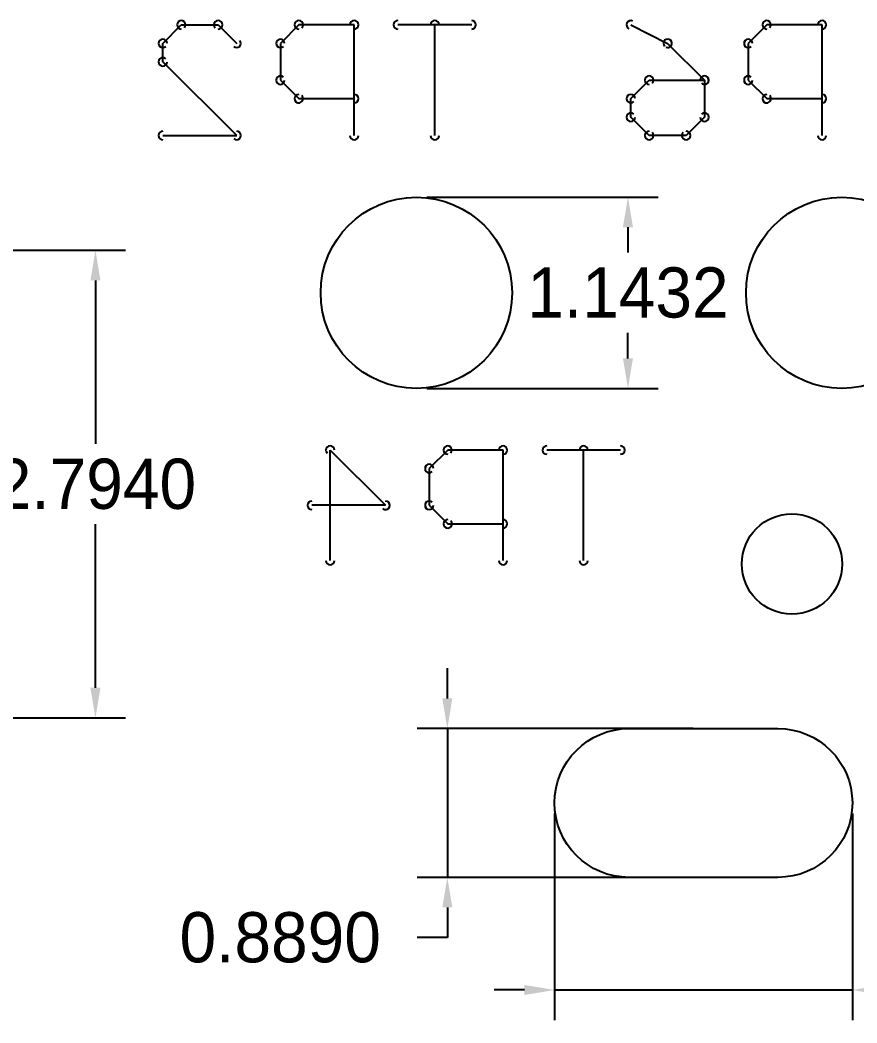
# Model space of a CAD drawing. Extents: x -87.3 to -53.8, y 2.2 to 28.4.
# Drawn here: x -67.38 to -62.38, y 8.87 to 14.87 of the extents above; entities that cross this region are included whole.
import ezdxf

# ---------------------------------------------------------------- set-up
doc = ezdxf.new("R2010")
doc.units = 0
doc.layers.get('0').update_dxf_attribs({"linetype": 'CONTINUOUS'})
doc.layers.get('DEFPOINTS').update_dxf_attribs({"linetype": 'CONTINUOUS'})
for name, color, linetype in [('16', 5, 'CONTINUOUS'), ('17', 3, 'CONTINUOUS'), ('20', 6, 'CONTINUOUS'), ('26', 4, 'CONTINUOUS')]:
    doc.layers.add(name, color=color, linetype=linetype)
doc.styles.add('VCDSTYLE33', font='txt', dxfattribs={"width": 0.98})
doc.dimstyles.new('VCDDIMSTYLE01', dxfattribs={"dimtxt": 0.3, "dimasz": 0.18, "dimexe": 0.18, "dimexo": 0.0625, "dimgap": 0.09, "dimtad": 0, "dimtih": 1, "dimtoh": 1, "dimdec": 4, "dimzin": 12, "dimtxsty": 'VCDSTYLE33', "dimsah": 1, "dimcen": 0.09, "dimazin": 3, "dimtfac": 1, "dimtdec": 4, "dimtmove": 0, "dimatfit": 3, "dimtolj": 1, "dimtzin": 0})

# ---------------------------------------------------------------- blocks, each defined once
blk = doc.blocks.new('*D2')
at = {"color": 0}
for p, q in [((-67.7429, 13.4901), (-66.7479, 13.4901)), ((-66.9279, 13.3101), (-66.9279, 12.3331)), ((-66.9279, 10.8761), (-66.9279, 11.8531)), ((-67.7429, 10.6961), (-66.7479, 10.6961))]:
    blk.add_line(p, q, dxfattribs=at)
for points in [[(-66.8979, 13.3101), (-66.9579, 13.3101), (-66.9279, 13.4901)], [(-66.9579, 10.8761), (-66.8979, 10.8761), (-66.9279, 10.6961)]]:
    blk.add_solid(points, dxfattribs=at)
at = {"layer": 'DEFPOINTS', "color": 0}
for p in [(-67.8054, 13.4901), (-67.8054, 10.6961), (-66.9279, 10.6961)]:
    blk.add_point(p, dxfattribs=at)
at = {"color": 0, "insert": (-66.9279, 12.0931), "char_height": 0.3, "attachment_point": 5, "style": 'VCDSTYLE33'}
blk.add_mtext('\\A1;2.7940', dxfattribs=at)
blk = doc.blocks.new('LONGP100_1_')
blk.add_lwpolyline([(-0.4445, 0.4445), (0.4445, 0.4445, -1), (0.4445, -0.4445), (-0.4445, -0.4445, -1)], format="xyb", close=True)
blk = doc.blocks.new('PIE_2_')
blk.add_circle((0, 0), 0.5715)
blk = doc.blocks.new('PIE_5_')
blk.add_circle((0, 0), 0.5715)
blk = doc.blocks.new('#POLYLINE_1583_')
at = {"layer": '26'}
blk.add_arc((-63.621, 14.5064), 0.0254, 90, 270, dxfattribs=at)
blk = doc.blocks.new('#POLYLINE_1584_')
at = {"layer": '26'}
blk.add_arc((-63.2905, 14.5064), 0.0254, 270, 90, dxfattribs=at)
blk = doc.blocks.new('#POLYLINE_1585_')
at = {"layer": '26'}
blk.add_line((-63.621, 14.5064), (-63.2905, 14.5064), dxfattribs=at)
blk = doc.blocks.new('#POLYLINE_1586_')
at = {"layer": '26'}
blk.add_arc((-63.7312, 14.3963), 0.0254, 135, 315, dxfattribs=at)
blk = doc.blocks.new('#POLYLINE_1587_')
at = {"layer": '26'}
blk.add_arc((-63.621, 14.5064), 0.0254, 315, 135, dxfattribs=at)
blk = doc.blocks.new('#POLYLINE_1588_')
at = {"layer": '26'}
blk.add_line((-63.7311, 14.3962), (-63.621, 14.5064), dxfattribs=at)
blk = doc.blocks.new('#POLYLINE_1589_')
at = {"layer": '26'}
blk.add_arc((-63.7311, 14.2861), 0.0254, 180, 0, dxfattribs=at)
blk = doc.blocks.new('#POLYLINE_1590_')
at = {"layer": '26'}
blk.add_arc((-63.7311, 14.3962), 0.0254, 0, 180, dxfattribs=at)
blk = doc.blocks.new('#POLYLINE_1591_')
at = {"layer": '26'}
blk.add_line((-63.7311, 14.2861), (-63.7311, 14.3962), dxfattribs=at)
blk = doc.blocks.new('#POLYLINE_1592_')
at = {"layer": '26'}
blk.add_arc((-63.621, 14.1759), 0.0254, 225.07969, 45.07969, dxfattribs=at)
blk = doc.blocks.new('#POLYLINE_1593_')
at = {"layer": '26'}
blk.add_arc((-63.7312, 14.2861), 0.0254, 45, 225, dxfattribs=at)
blk = doc.blocks.new('#POLYLINE_1594_')
at = {"layer": '26'}
blk.add_line((-63.621, 14.1759), (-63.7311, 14.2861), dxfattribs=at)
blk = doc.blocks.new('#POLYLINE_1595_')
at = {"layer": '26'}
blk.add_arc((-63.4006, 14.1759), 0.0254, 270, 90, dxfattribs=at)
blk = doc.blocks.new('#POLYLINE_1596_')
at = {"layer": '26'}
blk.add_arc((-63.621, 14.1759), 0.0254, 90, 270, dxfattribs=at)
blk = doc.blocks.new('#POLYLINE_1597_')
at = {"layer": '26'}
blk.add_line((-63.4006, 14.1759), (-63.621, 14.1759), dxfattribs=at)
blk = doc.blocks.new('#POLYLINE_1598_')
at = {"layer": '26'}
blk.add_arc((-63.2905, 14.2861), 0.0254, 315, 135, dxfattribs=at)
blk = doc.blocks.new('#POLYLINE_1599_')
at = {"layer": '26'}
blk.add_arc((-63.4007, 14.1759), 0.0254, 134.92031, 314.92031, dxfattribs=at)
blk = doc.blocks.new('#POLYLINE_1600_')
at = {"layer": '26'}
blk.add_line((-63.2905, 14.2861), (-63.4006, 14.1759), dxfattribs=at)
blk = doc.blocks.new('#POLYLINE_1601_')
at = {"layer": '26'}
blk.add_arc((-63.2905, 14.5064), 0.0254, 0, 180, dxfattribs=at)
blk = doc.blocks.new('#POLYLINE_1602_')
at = {"layer": '26'}
blk.add_arc((-63.2905, 14.2861), 0.0254, 180, 0, dxfattribs=at)
blk = doc.blocks.new('#POLYLINE_1603_')
at = {"layer": '26'}
blk.add_line((-63.2905, 14.5064), (-63.2905, 14.2861), dxfattribs=at)
blk = doc.blocks.new('#POLYLINE_1604_')
at = {"layer": '26'}
blk.add_arc((-63.5108, 14.7267), 0.0255, 45, 225, dxfattribs=at)
blk = doc.blocks.new('#POLYLINE_1605_')
at = {"layer": '26'}
blk.add_arc((-63.2905, 14.5064), 0.0254, 225, 45, dxfattribs=at)
blk = doc.blocks.new('#POLYLINE_1606_')
at = {"layer": '26'}
blk.add_line((-63.5108, 14.7267), (-63.2905, 14.5064), dxfattribs=at)
blk = doc.blocks.new('#POLYLINE_1607_')
at = {"layer": '26'}
blk.add_arc((-63.7312, 14.8369), 0.0254, 63.48534, 243.48534, dxfattribs=at)
blk = doc.blocks.new('#POLYLINE_1608_')
at = {"layer": '26'}
blk.add_arc((-63.5108, 14.7267), 0.0254, 243.33408, 63.33408, dxfattribs=at)
blk = doc.blocks.new('#POLYLINE_1609_')
at = {"layer": '26'}
blk.add_line((-63.7311, 14.8369), (-63.5108, 14.7267), dxfattribs=at)
blk = doc.blocks.new('#POLYLINE_1610_')
at = {"layer": '26'}
blk.add_arc((-62.9193, 14.3962), 0.0254, 90, 270, dxfattribs=at)
blk = doc.blocks.new('#POLYLINE_1611_')
at = {"layer": '26'}
blk.add_arc((-62.5888, 14.3962), 0.0254, 270, 90, dxfattribs=at)
blk = doc.blocks.new('#POLYLINE_1612_')
at = {"layer": '26'}
blk.add_line((-62.9193, 14.3962), (-62.5888, 14.3962), dxfattribs=at)
blk = doc.blocks.new('#POLYLINE_1613_')
at = {"layer": '26'}
blk.add_arc((-63.0295, 14.5064), 0.0254, 45, 225, dxfattribs=at)
blk = doc.blocks.new('#POLYLINE_1614_')
at = {"layer": '26'}
blk.add_arc((-62.9194, 14.3963), 0.0254, 225, 45, dxfattribs=at)
blk = doc.blocks.new('#POLYLINE_1615_')
at = {"layer": '26'}
blk.add_line((-63.0295, 14.5064), (-62.9193, 14.3962), dxfattribs=at)
blk = doc.blocks.new('#POLYLINE_1616_')
at = {"layer": '26'}
blk.add_arc((-63.0295, 14.7267), 0.0254, 0, 180, dxfattribs=at)
blk = doc.blocks.new('#POLYLINE_1617_')
at = {"layer": '26'}
blk.add_arc((-63.0295, 14.5064), 0.0254, 180, 0, dxfattribs=at)
blk = doc.blocks.new('#POLYLINE_1618_')
at = {"layer": '26'}
blk.add_line((-63.0295, 14.7267), (-63.0295, 14.5064), dxfattribs=at)
blk = doc.blocks.new('#POLYLINE_1619_')
at = {"layer": '26'}
blk.add_arc((-62.9194, 14.8369), 0.0254, 315, 135, dxfattribs=at)
blk = doc.blocks.new('#POLYLINE_1620_')
at = {"layer": '26'}
blk.add_arc((-63.0295, 14.7267), 0.0254, 134.92031, 314.92031, dxfattribs=at)
blk = doc.blocks.new('#POLYLINE_1621_')
at = {"layer": '26'}
blk.add_line((-62.9193, 14.8369), (-63.0295, 14.7267), dxfattribs=at)
blk = doc.blocks.new('#POLYLINE_1622_')
at = {"layer": '26'}
blk.add_arc((-62.5888, 14.8369), 0.0254, 270, 90, dxfattribs=at)
blk = doc.blocks.new('#POLYLINE_1623_')
at = {"layer": '26'}
blk.add_arc((-62.9193, 14.8369), 0.0254, 90, 270, dxfattribs=at)
blk = doc.blocks.new('#POLYLINE_1624_')
at = {"layer": '26'}
blk.add_line((-62.5888, 14.8369), (-62.9193, 14.8369), dxfattribs=at)
blk = doc.blocks.new('#POLYLINE_1625_')
at = {"layer": '26'}
blk.add_arc((-62.5888, 14.1759), 0.0254, 180, 0, dxfattribs=at)
blk = doc.blocks.new('#POLYLINE_1626_')
at = {"layer": '26'}
blk.add_arc((-62.5888, 14.8369), 0.0254, 0, 180, dxfattribs=at)
blk = doc.blocks.new('#POLYLINE_1627_')
at = {"layer": '26'}
blk.add_line((-62.5888, 14.1759), (-62.5888, 14.8369), dxfattribs=at)
blk = doc.blocks.new('#POLYLINE_1685_')
at = {"layer": '26'}
blk.add_arc((-65.1955, 11.9664), 0.0254, 270, 90, dxfattribs=at)
blk = doc.blocks.new('#POLYLINE_1686_')
at = {"layer": '26'}
blk.add_arc((-65.6361, 11.9664), 0.0254, 90, 270, dxfattribs=at)
blk = doc.blocks.new('#POLYLINE_1687_')
at = {"layer": '26'}
blk.add_line((-65.1955, 11.9664), (-65.6361, 11.9664), dxfattribs=at)
blk = doc.blocks.new('#POLYLINE_1688_')
at = {"layer": '26'}
blk.add_arc((-65.526, 12.2969), 0.0254, 45, 225, dxfattribs=at)
blk = doc.blocks.new('#POLYLINE_1689_')
at = {"layer": '26'}
blk.add_arc((-65.1955, 11.9664), 0.0254, 225, 45, dxfattribs=at)
blk = doc.blocks.new('#POLYLINE_1690_')
at = {"layer": '26'}
blk.add_line((-65.526, 12.2969), (-65.1955, 11.9664), dxfattribs=at)
blk = doc.blocks.new('#POLYLINE_1691_')
at = {"layer": '26'}
blk.add_arc((-65.526, 11.6359), 0.0254, 180, 0, dxfattribs=at)
blk = doc.blocks.new('#POLYLINE_1692_')
at = {"layer": '26'}
blk.add_arc((-65.526, 12.2969), 0.0254, 0, 180, dxfattribs=at)
blk = doc.blocks.new('#POLYLINE_1693_')
at = {"layer": '26'}
blk.add_line((-65.526, 11.6359), (-65.526, 12.2969), dxfattribs=at)
blk = doc.blocks.new('#POLYLINE_1694_')
at = {"layer": '26'}
blk.add_arc((-64.8243, 11.8562), 0.0254, 90, 270, dxfattribs=at)
blk = doc.blocks.new('#POLYLINE_1695_')
at = {"layer": '26'}
blk.add_arc((-64.4938, 11.8562), 0.0254, 270, 90, dxfattribs=at)
blk = doc.blocks.new('#POLYLINE_1696_')
at = {"layer": '26'}
blk.add_line((-64.8243, 11.8562), (-64.4938, 11.8562), dxfattribs=at)
blk = doc.blocks.new('#POLYLINE_1697_')
at = {"layer": '26'}
blk.add_arc((-64.9345, 11.9664), 0.0254, 45, 225, dxfattribs=at)
blk = doc.blocks.new('#POLYLINE_1698_')
at = {"layer": '26'}
blk.add_arc((-64.8244, 11.8563), 0.0254, 225, 45, dxfattribs=at)
blk = doc.blocks.new('#POLYLINE_1699_')
at = {"layer": '26'}
blk.add_line((-64.9345, 11.9664), (-64.8243, 11.8562), dxfattribs=at)
blk = doc.blocks.new('#POLYLINE_1700_')
at = {"layer": '26'}
blk.add_arc((-64.9345, 12.1867), 0.0254, 0, 180, dxfattribs=at)
blk = doc.blocks.new('#POLYLINE_1701_')
at = {"layer": '26'}
blk.add_arc((-64.9345, 11.9664), 0.0254, 180, 0, dxfattribs=at)
blk = doc.blocks.new('#POLYLINE_1702_')
at = {"layer": '26'}
blk.add_line((-64.9345, 12.1867), (-64.9345, 11.9664), dxfattribs=at)
blk = doc.blocks.new('#POLYLINE_1703_')
at = {"layer": '26'}
blk.add_arc((-64.8244, 12.2969), 0.0254, 315, 135, dxfattribs=at)
blk = doc.blocks.new('#POLYLINE_1704_')
at = {"layer": '26'}
blk.add_arc((-64.9345, 12.1867), 0.0254, 134.92031, 314.92031, dxfattribs=at)
blk = doc.blocks.new('#POLYLINE_1705_')
at = {"layer": '26'}
blk.add_line((-64.8243, 12.2969), (-64.9345, 12.1867), dxfattribs=at)
blk = doc.blocks.new('#POLYLINE_1706_')
at = {"layer": '26'}
blk.add_arc((-64.4938, 12.2969), 0.0254, 270, 90, dxfattribs=at)
blk = doc.blocks.new('#POLYLINE_1707_')
at = {"layer": '26'}
blk.add_arc((-64.8243, 12.2969), 0.0254, 90, 270, dxfattribs=at)
blk = doc.blocks.new('#POLYLINE_1708_')
at = {"layer": '26'}
blk.add_line((-64.4938, 12.2969), (-64.8243, 12.2969), dxfattribs=at)
blk = doc.blocks.new('#POLYLINE_1709_')
at = {"layer": '26'}
blk.add_arc((-64.4938, 11.6359), 0.0254, 180, 0, dxfattribs=at)
blk = doc.blocks.new('#POLYLINE_1710_')
at = {"layer": '26'}
blk.add_arc((-64.4938, 12.2969), 0.0254, 0, 180, dxfattribs=at)
blk = doc.blocks.new('#POLYLINE_1711_')
at = {"layer": '26'}
blk.add_line((-64.4938, 11.6359), (-64.4938, 12.2969), dxfattribs=at)
blk = doc.blocks.new('#POLYLINE_1712_')
at = {"layer": '26'}
blk.add_arc((-63.7922, 12.2969), 0.0254, 270, 90, dxfattribs=at)
blk = doc.blocks.new('#POLYLINE_1713_')
at = {"layer": '26'}
blk.add_arc((-64.2328, 12.2969), 0.0254, 90, 270, dxfattribs=at)
blk = doc.blocks.new('#POLYLINE_1714_')
at = {"layer": '26'}
blk.add_line((-63.7922, 12.2969), (-64.2328, 12.2969), dxfattribs=at)
blk = doc.blocks.new('#POLYLINE_1715_')
at = {"layer": '26'}
blk.add_arc((-64.0125, 11.6359), 0.0254, 180, 0, dxfattribs=at)
blk = doc.blocks.new('#POLYLINE_1716_')
at = {"layer": '26'}
blk.add_arc((-64.0125, 12.2969), 0.0254, 0, 180, dxfattribs=at)
blk = doc.blocks.new('#POLYLINE_1717_')
at = {"layer": '26'}
blk.add_line((-64.0125, 11.6359), (-64.0125, 12.2969), dxfattribs=at)
blk = doc.blocks.new('#POLYLINE_1775_')
at = {"layer": '26'}
blk.add_arc((-66.1947, 14.8369), 0.0254, 45, 225, dxfattribs=at)
blk = doc.blocks.new('#POLYLINE_1776_')
at = {"layer": '26'}
blk.add_arc((-66.0845, 14.7267), 0.0254, 225.07969, 45.07969, dxfattribs=at)
blk = doc.blocks.new('#POLYLINE_1777_')
at = {"layer": '26'}
blk.add_line((-66.1946, 14.8369), (-66.0845, 14.7267), dxfattribs=at)
blk = doc.blocks.new('#POLYLINE_1778_')
at = {"layer": '26'}
blk.add_arc((-66.415, 14.8369), 0.0254, 90, 270, dxfattribs=at)
blk = doc.blocks.new('#POLYLINE_1779_')
at = {"layer": '26'}
blk.add_arc((-66.1946, 14.8369), 0.0254, 270, 90, dxfattribs=at)
blk = doc.blocks.new('#POLYLINE_1780_')
at = {"layer": '26'}
blk.add_line((-66.415, 14.8369), (-66.1946, 14.8369), dxfattribs=at)
blk = doc.blocks.new('#POLYLINE_1781_')
at = {"layer": '26'}
blk.add_arc((-66.5252, 14.7267), 0.0254, 134.92031, 314.92031, dxfattribs=at)
blk = doc.blocks.new('#POLYLINE_1782_')
at = {"layer": '26'}
blk.add_arc((-66.415, 14.8369), 0.0254, 315, 135, dxfattribs=at)
blk = doc.blocks.new('#POLYLINE_1783_')
at = {"layer": '26'}
blk.add_line((-66.5251, 14.7267), (-66.415, 14.8369), dxfattribs=at)
blk = doc.blocks.new('#POLYLINE_1784_')
at = {"layer": '26'}
blk.add_arc((-66.5251, 14.6165), 0.0254, 180, 0, dxfattribs=at)
blk = doc.blocks.new('#POLYLINE_1785_')
at = {"layer": '26'}
blk.add_arc((-66.5251, 14.7267), 0.0254, 0, 180, dxfattribs=at)
blk = doc.blocks.new('#POLYLINE_1786_')
at = {"layer": '26'}
blk.add_line((-66.5251, 14.6165), (-66.5251, 14.7267), dxfattribs=at)
blk = doc.blocks.new('#POLYLINE_1787_')
at = {"layer": '26'}
blk.add_arc((-66.0845, 14.1759), 0.0254, 225.07969, 45.07969, dxfattribs=at)
blk = doc.blocks.new('#POLYLINE_1788_')
at = {"layer": '26'}
blk.add_arc((-66.5252, 14.6166), 0.0254, 45, 225, dxfattribs=at)
blk = doc.blocks.new('#POLYLINE_1789_')
at = {"layer": '26'}
blk.add_line((-66.0845, 14.1759), (-66.5251, 14.6165), dxfattribs=at)
blk = doc.blocks.new('#POLYLINE_1790_')
at = {"layer": '26'}
blk.add_arc((-66.5251, 14.1759), 0.0254, 90, 270, dxfattribs=at)
blk = doc.blocks.new('#POLYLINE_1791_')
at = {"layer": '26'}
blk.add_arc((-66.0845, 14.1759), 0.0254, 270, 90, dxfattribs=at)
blk = doc.blocks.new('#POLYLINE_1792_')
at = {"layer": '26'}
blk.add_line((-66.5251, 14.1759), (-66.0845, 14.1759), dxfattribs=at)
blk = doc.blocks.new('#POLYLINE_1793_')
at = {"layer": '26'}
blk.add_arc((-65.7133, 14.3962), 0.0254, 90, 270, dxfattribs=at)
blk = doc.blocks.new('#POLYLINE_1794_')
at = {"layer": '26'}
blk.add_arc((-65.3828, 14.3962), 0.0254, 270, 90, dxfattribs=at)
blk = doc.blocks.new('#POLYLINE_1795_')
at = {"layer": '26'}
blk.add_line((-65.7133, 14.3962), (-65.3828, 14.3962), dxfattribs=at)
blk = doc.blocks.new('#POLYLINE_1796_')
at = {"layer": '26'}
blk.add_arc((-65.8235, 14.5064), 0.0254, 45, 225, dxfattribs=at)
blk = doc.blocks.new('#POLYLINE_1797_')
at = {"layer": '26'}
blk.add_arc((-65.7134, 14.3963), 0.0254, 225, 45, dxfattribs=at)
blk = doc.blocks.new('#POLYLINE_1798_')
at = {"layer": '26'}
blk.add_line((-65.8235, 14.5064), (-65.7133, 14.3962), dxfattribs=at)
blk = doc.blocks.new('#POLYLINE_1799_')
at = {"layer": '26'}
blk.add_arc((-65.8235, 14.7267), 0.0254, 0, 180, dxfattribs=at)
blk = doc.blocks.new('#POLYLINE_1800_')
at = {"layer": '26'}
blk.add_arc((-65.8235, 14.5064), 0.0254, 180, 0, dxfattribs=at)
blk = doc.blocks.new('#POLYLINE_1801_')
at = {"layer": '26'}
blk.add_line((-65.8235, 14.7267), (-65.8235, 14.5064), dxfattribs=at)
blk = doc.blocks.new('#POLYLINE_1802_')
at = {"layer": '26'}
blk.add_arc((-65.7134, 14.8369), 0.0254, 315, 135, dxfattribs=at)
blk = doc.blocks.new('#POLYLINE_1803_')
at = {"layer": '26'}
blk.add_arc((-65.8235, 14.7267), 0.0254, 134.92031, 314.92031, dxfattribs=at)
blk = doc.blocks.new('#POLYLINE_1804_')
at = {"layer": '26'}
blk.add_line((-65.7133, 14.8369), (-65.8235, 14.7267), dxfattribs=at)
blk = doc.blocks.new('#POLYLINE_1805_')
at = {"layer": '26'}
blk.add_arc((-65.3828, 14.8369), 0.0254, 270, 90, dxfattribs=at)
blk = doc.blocks.new('#POLYLINE_1806_')
at = {"layer": '26'}
blk.add_arc((-65.7133, 14.8369), 0.0254, 90, 270, dxfattribs=at)
blk = doc.blocks.new('#POLYLINE_1807_')
at = {"layer": '26'}
blk.add_line((-65.3828, 14.8369), (-65.7133, 14.8369), dxfattribs=at)
blk = doc.blocks.new('#POLYLINE_1808_')
at = {"layer": '26'}
blk.add_arc((-65.3828, 14.1759), 0.0254, 180, 0, dxfattribs=at)
blk = doc.blocks.new('#POLYLINE_1809_')
at = {"layer": '26'}
blk.add_arc((-65.3828, 14.8369), 0.0254, 0, 180, dxfattribs=at)
blk = doc.blocks.new('#POLYLINE_1810_')
at = {"layer": '26'}
blk.add_line((-65.3828, 14.1759), (-65.3828, 14.8369), dxfattribs=at)
blk = doc.blocks.new('#POLYLINE_1811_')
at = {"layer": '26'}
blk.add_arc((-64.6812, 14.8369), 0.0254, 270, 90, dxfattribs=at)
blk = doc.blocks.new('#POLYLINE_1812_')
at = {"layer": '26'}
blk.add_arc((-65.1218, 14.8369), 0.0254, 90, 270, dxfattribs=at)
blk = doc.blocks.new('#POLYLINE_1813_')
at = {"layer": '26'}
blk.add_line((-64.6812, 14.8369), (-65.1218, 14.8369), dxfattribs=at)
blk = doc.blocks.new('#POLYLINE_1814_')
at = {"layer": '26'}
blk.add_arc((-64.9015, 14.1759), 0.0254, 180, 0, dxfattribs=at)
blk = doc.blocks.new('#POLYLINE_1815_')
at = {"layer": '26'}
blk.add_arc((-64.9015, 14.8369), 0.0254, 0, 180, dxfattribs=at)
blk = doc.blocks.new('#POLYLINE_1816_')
at = {"layer": '26'}
blk.add_line((-64.9015, 14.1759), (-64.9015, 14.8369), dxfattribs=at)
blk = doc.blocks.new('*D2048')
at = {"color": 0}
for p, q in [((-64.949, 13.8077), (-63.568, 13.8077)), ((-63.748, 13.6277), (-63.748, 13.4761)), ((-63.748, 12.8446), (-63.748, 12.9961)), ((-64.949, 12.6646), (-63.568, 12.6646))]:
    blk.add_line(p, q, dxfattribs=at)
for points in [[(-63.718, 13.6277), (-63.778, 13.6277), (-63.748, 13.8077)], [(-63.778, 12.8446), (-63.718, 12.8446), (-63.748, 12.6646)]]:
    blk.add_solid(points, dxfattribs=at)
at = {"layer": 'DEFPOINTS', "color": 0}
for p in [(-65.0115, 13.8077), (-65.0115, 12.6646), (-63.748, 12.6646)]:
    blk.add_point(p, dxfattribs=at)
at = {"color": 0, "insert": (-63.748, 13.2361), "char_height": 0.3, "attachment_point": 5, "style": 'VCDSTYLE33'}
blk.add_mtext('\\A1;1.1432', dxfattribs=at)
blk = doc.blocks.new('*D2054')
at = {"color": 0}
for p, q in [((-64.8265, 10.8126), (-64.8265, 10.9926)), ((-63.3594, 10.6326), (-65.0065, 10.6326)), ((-64.8265, 10.6326), (-64.8265, 9.7436)), ((-63.3594, 9.7436), (-65.0065, 9.7436)), ((-64.8265, 9.5636), (-64.8265, 9.3836)), ((-64.8265, 9.3836), (-65.0065, 9.3836))]:
    blk.add_line(p, q, dxfattribs=at)
for points in [[(-64.8565, 10.8126), (-64.7965, 10.8126), (-64.8265, 10.6326)], [(-64.7965, 9.5636), (-64.8565, 9.5636), (-64.8265, 9.7436)]]:
    blk.add_solid(points, dxfattribs=at)
at = {"layer": 'DEFPOINTS', "color": 0}
for p in [(-63.2969, 10.6326), (-64.8265, 9.7436), (-63.2969, 9.7436)]:
    blk.add_point(p, dxfattribs=at)
at = {"color": 0, "insert": (-65.8245, 9.3836), "char_height": 0.3, "attachment_point": 5, "style": 'VCDSTYLE33'}
blk.add_mtext('\\A1;0.8890', dxfattribs=at)
blk = doc.blocks.new('*D2055')
at = {"color": 0}
for p, q in [((-64.186, 10.1258), (-64.186, 8.8906)), ((-62.4079, 10.1258), (-62.4079, 8.8906)), ((-64.366, 9.0706), (-64.546, 9.0706)), ((-64.186, 9.0706), (-62.4079, 9.0706)), ((-62.2279, 9.0706), (-62.0479, 9.0706))]:
    blk.add_line(p, q, dxfattribs=at)
for points in [[(-64.366, 9.0406), (-64.366, 9.1006), (-64.186, 9.0706)], [(-62.2279, 9.1006), (-62.2279, 9.0406), (-62.4079, 9.0706)]]:
    blk.add_solid(points, dxfattribs=at)
at = {"layer": 'DEFPOINTS', "color": 0}
for p in [(-64.186, 10.1883), (-62.4079, 10.1883), (-62.4079, 9.0706)]:
    blk.add_point(p, dxfattribs=at)
at = {"color": 0, "insert": (-61.2929, 9.0706), "char_height": 0.3, "attachment_point": 5, "style": 'VCDSTYLE33'}
blk.add_mtext('\\A1;1.7781', dxfattribs=at)
blk = doc.blocks.new('LONGP100_5_')
blk.add_lwpolyline([(-0.4445, 0.4445), (0.4445, 0.4445, -1), (0.4445, -0.4445), (-0.4445, -0.4445, -1)], format="xyb", close=True)
blk = doc.blocks.new('PIE_8_')
blk.add_circle((0, 0), 0.5715)
blk = doc.blocks.new('PIE_11_')
blk.add_circle((0, 0), 0.5715)
blk = doc.blocks.new('#POLYLINE_1954_')
at = {"layer": '26'}
blk.add_arc((-63.621, 14.5064), 0.0254, 90, 270, dxfattribs=at)
blk = doc.blocks.new('#POLYLINE_1955_')
at = {"layer": '26'}
blk.add_arc((-63.2905, 14.5064), 0.0254, 270, 90, dxfattribs=at)
blk = doc.blocks.new('#POLYLINE_1956_')
at = {"layer": '26'}
blk.add_line((-63.621, 14.5064), (-63.2905, 14.5064), dxfattribs=at)
blk = doc.blocks.new('#POLYLINE_1957_')
at = {"layer": '26'}
blk.add_arc((-63.7312, 14.3963), 0.0254, 135, 315, dxfattribs=at)
blk = doc.blocks.new('#POLYLINE_1958_')
at = {"layer": '26'}
blk.add_arc((-63.621, 14.5064), 0.0254, 315, 135, dxfattribs=at)
blk = doc.blocks.new('#POLYLINE_1959_')
at = {"layer": '26'}
blk.add_line((-63.7311, 14.3962), (-63.621, 14.5064), dxfattribs=at)
blk = doc.blocks.new('#POLYLINE_1960_')
at = {"layer": '26'}
blk.add_arc((-63.7311, 14.2861), 0.0254, 180, 0, dxfattribs=at)
blk = doc.blocks.new('#POLYLINE_1961_')
at = {"layer": '26'}
blk.add_arc((-63.7311, 14.3962), 0.0254, 0, 180, dxfattribs=at)
blk = doc.blocks.new('#POLYLINE_1962_')
at = {"layer": '26'}
blk.add_line((-63.7311, 14.2861), (-63.7311, 14.3962), dxfattribs=at)
blk = doc.blocks.new('#POLYLINE_1963_')
at = {"layer": '26'}
blk.add_arc((-63.621, 14.1759), 0.0254, 225.07969, 45.07969, dxfattribs=at)
blk = doc.blocks.new('#POLYLINE_1964_')
at = {"layer": '26'}
blk.add_arc((-63.7312, 14.2861), 0.0254, 45, 225, dxfattribs=at)
blk = doc.blocks.new('#POLYLINE_1965_')
at = {"layer": '26'}
blk.add_line((-63.621, 14.1759), (-63.7311, 14.2861), dxfattribs=at)
blk = doc.blocks.new('#POLYLINE_1966_')
at = {"layer": '26'}
blk.add_arc((-63.4006, 14.1759), 0.0254, 270, 90, dxfattribs=at)
blk = doc.blocks.new('#POLYLINE_1967_')
at = {"layer": '26'}
blk.add_arc((-63.621, 14.1759), 0.0254, 90, 270, dxfattribs=at)
blk = doc.blocks.new('#POLYLINE_1968_')
at = {"layer": '26'}
blk.add_line((-63.4006, 14.1759), (-63.621, 14.1759), dxfattribs=at)
blk = doc.blocks.new('#POLYLINE_1969_')
at = {"layer": '26'}
blk.add_arc((-63.2905, 14.2861), 0.0254, 315, 135, dxfattribs=at)
blk = doc.blocks.new('#POLYLINE_1970_')
at = {"layer": '26'}
blk.add_arc((-63.4007, 14.1759), 0.0254, 134.92031, 314.92031, dxfattribs=at)
blk = doc.blocks.new('#POLYLINE_1971_')
at = {"layer": '26'}
blk.add_line((-63.2905, 14.2861), (-63.4006, 14.1759), dxfattribs=at)
blk = doc.blocks.new('#POLYLINE_1972_')
at = {"layer": '26'}
blk.add_arc((-63.2905, 14.5064), 0.0254, 0, 180, dxfattribs=at)
blk = doc.blocks.new('#POLYLINE_1973_')
at = {"layer": '26'}
blk.add_arc((-63.2905, 14.2861), 0.0254, 180, 0, dxfattribs=at)
blk = doc.blocks.new('#POLYLINE_1974_')
at = {"layer": '26'}
blk.add_line((-63.2905, 14.5064), (-63.2905, 14.2861), dxfattribs=at)
blk = doc.blocks.new('#POLYLINE_1975_')
at = {"layer": '26'}
blk.add_arc((-63.5108, 14.7267), 0.0255, 45, 225, dxfattribs=at)
blk = doc.blocks.new('#POLYLINE_1976_')
at = {"layer": '26'}
blk.add_arc((-63.2905, 14.5064), 0.0254, 225, 45, dxfattribs=at)
blk = doc.blocks.new('#POLYLINE_1977_')
at = {"layer": '26'}
blk.add_line((-63.5108, 14.7267), (-63.2905, 14.5064), dxfattribs=at)
blk = doc.blocks.new('#POLYLINE_1978_')
at = {"layer": '26'}
blk.add_arc((-63.7312, 14.8369), 0.0254, 63.48534, 243.48534, dxfattribs=at)
blk = doc.blocks.new('#POLYLINE_1979_')
at = {"layer": '26'}
blk.add_arc((-63.5108, 14.7267), 0.0254, 243.33408, 63.33408, dxfattribs=at)
blk = doc.blocks.new('#POLYLINE_1980_')
at = {"layer": '26'}
blk.add_line((-63.7311, 14.8369), (-63.5108, 14.7267), dxfattribs=at)
blk = doc.blocks.new('#POLYLINE_1981_')
at = {"layer": '26'}
blk.add_arc((-62.9193, 14.3962), 0.0254, 90, 270, dxfattribs=at)
blk = doc.blocks.new('#POLYLINE_1982_')
at = {"layer": '26'}
blk.add_arc((-62.5888, 14.3962), 0.0254, 270, 90, dxfattribs=at)
blk = doc.blocks.new('#POLYLINE_1983_')
at = {"layer": '26'}
blk.add_line((-62.9193, 14.3962), (-62.5888, 14.3962), dxfattribs=at)
blk = doc.blocks.new('#POLYLINE_1984_')
at = {"layer": '26'}
blk.add_arc((-63.0295, 14.5064), 0.0254, 45, 225, dxfattribs=at)
blk = doc.blocks.new('#POLYLINE_1985_')
at = {"layer": '26'}
blk.add_arc((-62.9194, 14.3963), 0.0254, 225, 45, dxfattribs=at)
blk = doc.blocks.new('#POLYLINE_1986_')
at = {"layer": '26'}
blk.add_line((-63.0295, 14.5064), (-62.9193, 14.3962), dxfattribs=at)
blk = doc.blocks.new('#POLYLINE_1987_')
at = {"layer": '26'}
blk.add_arc((-63.0295, 14.7267), 0.0254, 0, 180, dxfattribs=at)
blk = doc.blocks.new('#POLYLINE_1988_')
at = {"layer": '26'}
blk.add_arc((-63.0295, 14.5064), 0.0254, 180, 0, dxfattribs=at)
blk = doc.blocks.new('#POLYLINE_1989_')
at = {"layer": '26'}
blk.add_line((-63.0295, 14.7267), (-63.0295, 14.5064), dxfattribs=at)
blk = doc.blocks.new('#POLYLINE_1990_')
at = {"layer": '26'}
blk.add_arc((-62.9194, 14.8369), 0.0254, 315, 135, dxfattribs=at)
blk = doc.blocks.new('#POLYLINE_1991_')
at = {"layer": '26'}
blk.add_arc((-63.0295, 14.7267), 0.0254, 134.92031, 314.92031, dxfattribs=at)
blk = doc.blocks.new('#POLYLINE_1992_')
at = {"layer": '26'}
blk.add_line((-62.9193, 14.8369), (-63.0295, 14.7267), dxfattribs=at)
blk = doc.blocks.new('#POLYLINE_1993_')
at = {"layer": '26'}
blk.add_arc((-62.5888, 14.8369), 0.0254, 270, 90, dxfattribs=at)
blk = doc.blocks.new('#POLYLINE_1994_')
at = {"layer": '26'}
blk.add_arc((-62.9193, 14.8369), 0.0254, 90, 270, dxfattribs=at)
blk = doc.blocks.new('#POLYLINE_1995_')
at = {"layer": '26'}
blk.add_line((-62.5888, 14.8369), (-62.9193, 14.8369), dxfattribs=at)
blk = doc.blocks.new('#POLYLINE_1996_')
at = {"layer": '26'}
blk.add_arc((-62.5888, 14.1759), 0.0254, 180, 0, dxfattribs=at)
blk = doc.blocks.new('#POLYLINE_1997_')
at = {"layer": '26'}
blk.add_arc((-62.5888, 14.8369), 0.0254, 0, 180, dxfattribs=at)
blk = doc.blocks.new('#POLYLINE_1998_')
at = {"layer": '26'}
blk.add_line((-62.5888, 14.1759), (-62.5888, 14.8369), dxfattribs=at)
blk = doc.blocks.new('#POLYLINE_2056_')
at = {"layer": '26'}
blk.add_arc((-65.1955, 11.9664), 0.0254, 270, 90, dxfattribs=at)
blk = doc.blocks.new('#POLYLINE_2057_')
at = {"layer": '26'}
blk.add_arc((-65.6361, 11.9664), 0.0254, 90, 270, dxfattribs=at)
blk = doc.blocks.new('#POLYLINE_2058_')
at = {"layer": '26'}
blk.add_line((-65.1955, 11.9664), (-65.6361, 11.9664), dxfattribs=at)
blk = doc.blocks.new('#POLYLINE_2059_')
at = {"layer": '26'}
blk.add_arc((-65.526, 12.2969), 0.0254, 45, 225, dxfattribs=at)
blk = doc.blocks.new('#POLYLINE_2060_')
at = {"layer": '26'}
blk.add_arc((-65.1955, 11.9664), 0.0254, 225, 45, dxfattribs=at)
blk = doc.blocks.new('#POLYLINE_2061_')
at = {"layer": '26'}
blk.add_line((-65.526, 12.2969), (-65.1955, 11.9664), dxfattribs=at)
blk = doc.blocks.new('#POLYLINE_2062_')
at = {"layer": '26'}
blk.add_arc((-65.526, 11.6359), 0.0254, 180, 0, dxfattribs=at)
blk = doc.blocks.new('#POLYLINE_2063_')
at = {"layer": '26'}
blk.add_arc((-65.526, 12.2969), 0.0254, 0, 180, dxfattribs=at)
blk = doc.blocks.new('#POLYLINE_2064_')
at = {"layer": '26'}
blk.add_line((-65.526, 11.6359), (-65.526, 12.2969), dxfattribs=at)
blk = doc.blocks.new('#POLYLINE_2065_')
at = {"layer": '26'}
blk.add_arc((-64.8243, 11.8562), 0.0254, 90, 270, dxfattribs=at)
blk = doc.blocks.new('#POLYLINE_2066_')
at = {"layer": '26'}
blk.add_arc((-64.4938, 11.8562), 0.0254, 270, 90, dxfattribs=at)
blk = doc.blocks.new('#POLYLINE_2067_')
at = {"layer": '26'}
blk.add_line((-64.8243, 11.8562), (-64.4938, 11.8562), dxfattribs=at)
blk = doc.blocks.new('#POLYLINE_2068_')
at = {"layer": '26'}
blk.add_arc((-64.9345, 11.9664), 0.0254, 45, 225, dxfattribs=at)
blk = doc.blocks.new('#POLYLINE_2069_')
at = {"layer": '26'}
blk.add_arc((-64.8244, 11.8563), 0.0254, 225, 45, dxfattribs=at)
blk = doc.blocks.new('#POLYLINE_2070_')
at = {"layer": '26'}
blk.add_line((-64.9345, 11.9664), (-64.8243, 11.8562), dxfattribs=at)
blk = doc.blocks.new('#POLYLINE_2071_')
at = {"layer": '26'}
blk.add_arc((-64.9345, 12.1867), 0.0254, 0, 180, dxfattribs=at)
blk = doc.blocks.new('#POLYLINE_2072_')
at = {"layer": '26'}
blk.add_arc((-64.9345, 11.9664), 0.0254, 180, 0, dxfattribs=at)
blk = doc.blocks.new('#POLYLINE_2073_')
at = {"layer": '26'}
blk.add_line((-64.9345, 12.1867), (-64.9345, 11.9664), dxfattribs=at)
blk = doc.blocks.new('#POLYLINE_2074_')
at = {"layer": '26'}
blk.add_arc((-64.8244, 12.2969), 0.0254, 315, 135, dxfattribs=at)
blk = doc.blocks.new('#POLYLINE_2075_')
at = {"layer": '26'}
blk.add_arc((-64.9345, 12.1867), 0.0254, 134.92031, 314.92031, dxfattribs=at)
blk = doc.blocks.new('#POLYLINE_2076_')
at = {"layer": '26'}
blk.add_line((-64.8243, 12.2969), (-64.9345, 12.1867), dxfattribs=at)
blk = doc.blocks.new('#POLYLINE_2077_')
at = {"layer": '26'}
blk.add_arc((-64.4938, 12.2969), 0.0254, 270, 90, dxfattribs=at)
blk = doc.blocks.new('#POLYLINE_2078_')
at = {"layer": '26'}
blk.add_arc((-64.8243, 12.2969), 0.0254, 90, 270, dxfattribs=at)
blk = doc.blocks.new('#POLYLINE_2079_')
at = {"layer": '26'}
blk.add_line((-64.4938, 12.2969), (-64.8243, 12.2969), dxfattribs=at)
blk = doc.blocks.new('#POLYLINE_2080_')
at = {"layer": '26'}
blk.add_arc((-64.4938, 11.6359), 0.0254, 180, 0, dxfattribs=at)
blk = doc.blocks.new('#POLYLINE_2081_')
at = {"layer": '26'}
blk.add_arc((-64.4938, 12.2969), 0.0254, 0, 180, dxfattribs=at)
blk = doc.blocks.new('#POLYLINE_2082_')
at = {"layer": '26'}
blk.add_line((-64.4938, 11.6359), (-64.4938, 12.2969), dxfattribs=at)
blk = doc.blocks.new('#POLYLINE_2083_')
at = {"layer": '26'}
blk.add_arc((-63.7922, 12.2969), 0.0254, 270, 90, dxfattribs=at)
blk = doc.blocks.new('#POLYLINE_2084_')
at = {"layer": '26'}
blk.add_arc((-64.2328, 12.2969), 0.0254, 90, 270, dxfattribs=at)
blk = doc.blocks.new('#POLYLINE_2085_')
at = {"layer": '26'}
blk.add_line((-63.7922, 12.2969), (-64.2328, 12.2969), dxfattribs=at)
blk = doc.blocks.new('#POLYLINE_2086_')
at = {"layer": '26'}
blk.add_arc((-64.0125, 11.6359), 0.0254, 180, 0, dxfattribs=at)
blk = doc.blocks.new('#POLYLINE_2087_')
at = {"layer": '26'}
blk.add_arc((-64.0125, 12.2969), 0.0254, 0, 180, dxfattribs=at)
blk = doc.blocks.new('#POLYLINE_2088_')
at = {"layer": '26'}
blk.add_line((-64.0125, 11.6359), (-64.0125, 12.2969), dxfattribs=at)
blk = doc.blocks.new('#POLYLINE_2146_')
at = {"layer": '26'}
blk.add_arc((-66.1947, 14.8369), 0.0254, 45, 225, dxfattribs=at)
blk = doc.blocks.new('#POLYLINE_2147_')
at = {"layer": '26'}
blk.add_arc((-66.0845, 14.7267), 0.0254, 225.07969, 45.07969, dxfattribs=at)
blk = doc.blocks.new('#POLYLINE_2148_')
at = {"layer": '26'}
blk.add_line((-66.1946, 14.8369), (-66.0845, 14.7267), dxfattribs=at)
blk = doc.blocks.new('#POLYLINE_2149_')
at = {"layer": '26'}
blk.add_arc((-66.415, 14.8369), 0.0254, 90, 270, dxfattribs=at)
blk = doc.blocks.new('#POLYLINE_2150_')
at = {"layer": '26'}
blk.add_arc((-66.1946, 14.8369), 0.0254, 270, 90, dxfattribs=at)
blk = doc.blocks.new('#POLYLINE_2151_')
at = {"layer": '26'}
blk.add_line((-66.415, 14.8369), (-66.1946, 14.8369), dxfattribs=at)
blk = doc.blocks.new('#POLYLINE_2152_')
at = {"layer": '26'}
blk.add_arc((-66.5252, 14.7267), 0.0254, 134.92031, 314.92031, dxfattribs=at)
blk = doc.blocks.new('#POLYLINE_2153_')
at = {"layer": '26'}
blk.add_arc((-66.415, 14.8369), 0.0254, 315, 135, dxfattribs=at)
blk = doc.blocks.new('#POLYLINE_2154_')
at = {"layer": '26'}
blk.add_line((-66.5251, 14.7267), (-66.415, 14.8369), dxfattribs=at)
blk = doc.blocks.new('#POLYLINE_2155_')
at = {"layer": '26'}
blk.add_arc((-66.5251, 14.6165), 0.0254, 180, 0, dxfattribs=at)
blk = doc.blocks.new('#POLYLINE_2156_')
at = {"layer": '26'}
blk.add_arc((-66.5251, 14.7267), 0.0254, 0, 180, dxfattribs=at)
blk = doc.blocks.new('#POLYLINE_2157_')
at = {"layer": '26'}
blk.add_line((-66.5251, 14.6165), (-66.5251, 14.7267), dxfattribs=at)
blk = doc.blocks.new('#POLYLINE_2158_')
at = {"layer": '26'}
blk.add_arc((-66.0845, 14.1759), 0.0254, 225.07969, 45.07969, dxfattribs=at)
blk = doc.blocks.new('#POLYLINE_2159_')
at = {"layer": '26'}
blk.add_arc((-66.5252, 14.6166), 0.0254, 45, 225, dxfattribs=at)
blk = doc.blocks.new('#POLYLINE_2160_')
at = {"layer": '26'}
blk.add_line((-66.0845, 14.1759), (-66.5251, 14.6165), dxfattribs=at)
blk = doc.blocks.new('#POLYLINE_2161_')
at = {"layer": '26'}
blk.add_arc((-66.5251, 14.1759), 0.0254, 90, 270, dxfattribs=at)
blk = doc.blocks.new('#POLYLINE_2162_')
at = {"layer": '26'}
blk.add_arc((-66.0845, 14.1759), 0.0254, 270, 90, dxfattribs=at)
blk = doc.blocks.new('#POLYLINE_2163_')
at = {"layer": '26'}
blk.add_line((-66.5251, 14.1759), (-66.0845, 14.1759), dxfattribs=at)
blk = doc.blocks.new('#POLYLINE_2164_')
at = {"layer": '26'}
blk.add_arc((-65.7133, 14.3962), 0.0254, 90, 270, dxfattribs=at)
blk = doc.blocks.new('#POLYLINE_2165_')
at = {"layer": '26'}
blk.add_arc((-65.3828, 14.3962), 0.0254, 270, 90, dxfattribs=at)
blk = doc.blocks.new('#POLYLINE_2166_')
at = {"layer": '26'}
blk.add_line((-65.7133, 14.3962), (-65.3828, 14.3962), dxfattribs=at)
blk = doc.blocks.new('#POLYLINE_2167_')
at = {"layer": '26'}
blk.add_arc((-65.8235, 14.5064), 0.0254, 45, 225, dxfattribs=at)
blk = doc.blocks.new('#POLYLINE_2168_')
at = {"layer": '26'}
blk.add_arc((-65.7134, 14.3963), 0.0254, 225, 45, dxfattribs=at)
blk = doc.blocks.new('#POLYLINE_2169_')
at = {"layer": '26'}
blk.add_line((-65.8235, 14.5064), (-65.7133, 14.3962), dxfattribs=at)
blk = doc.blocks.new('#POLYLINE_2170_')
at = {"layer": '26'}
blk.add_arc((-65.8235, 14.7267), 0.0254, 0, 180, dxfattribs=at)
blk = doc.blocks.new('#POLYLINE_2171_')
at = {"layer": '26'}
blk.add_arc((-65.8235, 14.5064), 0.0254, 180, 0, dxfattribs=at)
blk = doc.blocks.new('#POLYLINE_2172_')
at = {"layer": '26'}
blk.add_line((-65.8235, 14.7267), (-65.8235, 14.5064), dxfattribs=at)
blk = doc.blocks.new('#POLYLINE_2173_')
at = {"layer": '26'}
blk.add_arc((-65.7134, 14.8369), 0.0254, 315, 135, dxfattribs=at)
blk = doc.blocks.new('#POLYLINE_2174_')
at = {"layer": '26'}
blk.add_arc((-65.8235, 14.7267), 0.0254, 134.92031, 314.92031, dxfattribs=at)
blk = doc.blocks.new('#POLYLINE_2175_')
at = {"layer": '26'}
blk.add_line((-65.7133, 14.8369), (-65.8235, 14.7267), dxfattribs=at)
blk = doc.blocks.new('#POLYLINE_2176_')
at = {"layer": '26'}
blk.add_arc((-65.3828, 14.8369), 0.0254, 270, 90, dxfattribs=at)
blk = doc.blocks.new('#POLYLINE_2177_')
at = {"layer": '26'}
blk.add_arc((-65.7133, 14.8369), 0.0254, 90, 270, dxfattribs=at)
blk = doc.blocks.new('#POLYLINE_2178_')
at = {"layer": '26'}
blk.add_line((-65.3828, 14.8369), (-65.7133, 14.8369), dxfattribs=at)
blk = doc.blocks.new('#POLYLINE_2179_')
at = {"layer": '26'}
blk.add_arc((-65.3828, 14.1759), 0.0254, 180, 0, dxfattribs=at)
blk = doc.blocks.new('#POLYLINE_2180_')
at = {"layer": '26'}
blk.add_arc((-65.3828, 14.8369), 0.0254, 0, 180, dxfattribs=at)
blk = doc.blocks.new('#POLYLINE_2181_')
at = {"layer": '26'}
blk.add_line((-65.3828, 14.1759), (-65.3828, 14.8369), dxfattribs=at)
blk = doc.blocks.new('#POLYLINE_2182_')
at = {"layer": '26'}
blk.add_arc((-64.6812, 14.8369), 0.0254, 270, 90, dxfattribs=at)
blk = doc.blocks.new('#POLYLINE_2183_')
at = {"layer": '26'}
blk.add_arc((-65.1218, 14.8369), 0.0254, 90, 270, dxfattribs=at)
blk = doc.blocks.new('#POLYLINE_2184_')
at = {"layer": '26'}
blk.add_line((-64.6812, 14.8369), (-65.1218, 14.8369), dxfattribs=at)
blk = doc.blocks.new('#POLYLINE_2185_')
at = {"layer": '26'}
blk.add_arc((-64.9015, 14.1759), 0.0254, 180, 0, dxfattribs=at)
blk = doc.blocks.new('#POLYLINE_2186_')
at = {"layer": '26'}
blk.add_arc((-64.9015, 14.8369), 0.0254, 0, 180, dxfattribs=at)
blk = doc.blocks.new('#POLYLINE_2187_')
at = {"layer": '26'}
blk.add_line((-64.9015, 14.1759), (-64.9015, 14.8369), dxfattribs=at)

msp = doc.modelspace()

# ---------------------------------------------------------------- linework, layer by layer
at = {"layer": '20'}
msp.add_circle((-62.76842, 11.6161), 0.3, dxfattribs=at)
msp.add_circle((-62.76842, 11.6161), 0.3, dxfattribs=at)

# ---------------------------------------------------------------- block references
at = {"layer": '16'}
for name, p in [('PIE_2_', (-65.01142, 13.2361)), ('PIE_8_', (-65.01142, 13.2361)), ('PIE_5_', (-62.47142, 13.2361)), ('PIE_11_', (-62.47142, 13.2361))]:
    msp.add_blockref(name, p, dxfattribs=at)
at = {"layer": '17'}
for name in ['LONGP100_1_', 'LONGP100_5_']:
    msp.add_blockref(name, (-63.29692, 10.1881), dxfattribs=at)
at = {"layer": '26'}
for name in ['#POLYLINE_1778_', '#POLYLINE_2149_', '#POLYLINE_1782_', '#POLYLINE_2153_', '#POLYLINE_1775_', '#POLYLINE_2146_', '#POLYLINE_1779_', '#POLYLINE_2150_', '#POLYLINE_1806_', '#POLYLINE_2177_', '#POLYLINE_1802_', '#POLYLINE_2173_', '#POLYLINE_1809_', '#POLYLINE_2180_', '#POLYLINE_1805_', '#POLYLINE_2176_', '#POLYLINE_1812_', '#POLYLINE_2183_', '#POLYLINE_1815_', '#POLYLINE_2186_', '#POLYLINE_1811_', '#POLYLINE_2182_', '#POLYLINE_1607_', '#POLYLINE_1978_', '#POLYLINE_1623_', '#POLYLINE_1994_', '#POLYLINE_1619_', '#POLYLINE_1990_', '#POLYLINE_1626_', '#POLYLINE_1997_', '#POLYLINE_1622_', '#POLYLINE_1993_', '#POLYLINE_1783_', '#POLYLINE_2154_', '#POLYLINE_1780_', '#POLYLINE_2151_', '#POLYLINE_1777_', '#POLYLINE_2148_', '#POLYLINE_1804_', '#POLYLINE_2175_', '#POLYLINE_1807_', '#POLYLINE_2178_', '#POLYLINE_1810_', '#POLYLINE_2181_', '#POLYLINE_1813_', '#POLYLINE_2184_', '#POLYLINE_1816_', '#POLYLINE_2187_', '#POLYLINE_1609_', '#POLYLINE_1980_', '#POLYLINE_1621_', '#POLYLINE_1992_', '#POLYLINE_1624_', '#POLYLINE_1995_', '#POLYLINE_1627_', '#POLYLINE_1998_', '#POLYLINE_1781_', '#POLYLINE_2152_', '#POLYLINE_1785_', '#POLYLINE_2156_', '#POLYLINE_1776_', '#POLYLINE_2147_', '#POLYLINE_1803_', '#POLYLINE_2174_', '#POLYLINE_1799_', '#POLYLINE_2170_', '#POLYLINE_1604_', '#POLYLINE_1975_', '#POLYLINE_1608_', '#POLYLINE_1979_', '#POLYLINE_1620_', '#POLYLINE_1991_', '#POLYLINE_1616_', '#POLYLINE_1987_', '#POLYLINE_1786_', '#POLYLINE_2157_', '#POLYLINE_1801_', '#POLYLINE_2172_', '#POLYLINE_1606_', '#POLYLINE_1977_', '#POLYLINE_1618_', '#POLYLINE_1989_', '#POLYLINE_1788_', '#POLYLINE_2159_', '#POLYLINE_1784_', '#POLYLINE_2155_', '#POLYLINE_1789_', '#POLYLINE_2160_', '#POLYLINE_1796_', '#POLYLINE_2167_', '#POLYLINE_1800_', '#POLYLINE_2171_', '#POLYLINE_1798_', '#POLYLINE_2169_', '#POLYLINE_1588_', '#POLYLINE_1959_', '#POLYLINE_1583_', '#POLYLINE_1954_', '#POLYLINE_1587_', '#POLYLINE_1958_', '#POLYLINE_1585_', '#POLYLINE_1956_', '#POLYLINE_1601_', '#POLYLINE_1972_', '#POLYLINE_1605_', '#POLYLINE_1976_', '#POLYLINE_1584_', '#POLYLINE_1955_', '#POLYLINE_1603_', '#POLYLINE_1974_', '#POLYLINE_1984_', '#POLYLINE_1613_', '#POLYLINE_1617_', '#POLYLINE_1988_', '#POLYLINE_1615_', '#POLYLINE_1986_', '#POLYLINE_1793_', '#POLYLINE_2164_', '#POLYLINE_1797_', '#POLYLINE_2168_', '#POLYLINE_1795_', '#POLYLINE_2166_', '#POLYLINE_1794_', '#POLYLINE_2165_', '#POLYLINE_1957_', '#POLYLINE_1586_', '#POLYLINE_1590_', '#POLYLINE_1961_', '#POLYLINE_1591_', '#POLYLINE_1962_', '#POLYLINE_1610_', '#POLYLINE_1981_', '#POLYLINE_1614_', '#POLYLINE_1985_', '#POLYLINE_1612_', '#POLYLINE_1983_', '#POLYLINE_1611_', '#POLYLINE_1982_', '#POLYLINE_1593_', '#POLYLINE_1964_', '#POLYLINE_1589_', '#POLYLINE_1960_', '#POLYLINE_1594_', '#POLYLINE_1965_', '#POLYLINE_1600_', '#POLYLINE_1971_', '#POLYLINE_1602_', '#POLYLINE_1973_', '#POLYLINE_1598_', '#POLYLINE_1969_', '#POLYLINE_1790_', '#POLYLINE_2161_', '#POLYLINE_1792_', '#POLYLINE_2163_', '#POLYLINE_1787_', '#POLYLINE_2158_', '#POLYLINE_1791_', '#POLYLINE_2162_', '#POLYLINE_1808_', '#POLYLINE_2179_', '#POLYLINE_1814_', '#POLYLINE_2185_', '#POLYLINE_1596_', '#POLYLINE_1967_', '#POLYLINE_1592_', '#POLYLINE_1963_', '#POLYLINE_1597_', '#POLYLINE_1968_', '#POLYLINE_1599_', '#POLYLINE_1970_', '#POLYLINE_1595_', '#POLYLINE_1966_', '#POLYLINE_1625_', '#POLYLINE_1996_', '#POLYLINE_1688_', '#POLYLINE_2059_', '#POLYLINE_1692_', '#POLYLINE_2063_', '#POLYLINE_1690_', '#POLYLINE_1693_', '#POLYLINE_2061_', '#POLYLINE_2064_', '#POLYLINE_1705_', '#POLYLINE_2076_', '#POLYLINE_1707_', '#POLYLINE_2078_', '#POLYLINE_1703_', '#POLYLINE_2074_', '#POLYLINE_1708_', '#POLYLINE_2079_', '#POLYLINE_1710_', '#POLYLINE_2081_', '#POLYLINE_1706_', '#POLYLINE_2077_', '#POLYLINE_1711_', '#POLYLINE_2082_', '#POLYLINE_1713_', '#POLYLINE_2084_', '#POLYLINE_1714_', '#POLYLINE_2085_', '#POLYLINE_1716_', '#POLYLINE_2087_', '#POLYLINE_1717_', '#POLYLINE_2088_', '#POLYLINE_1712_', '#POLYLINE_2083_', '#POLYLINE_1704_', '#POLYLINE_2075_', '#POLYLINE_1700_', '#POLYLINE_2071_', '#POLYLINE_1702_', '#POLYLINE_2073_', '#POLYLINE_1686_', '#POLYLINE_2057_', '#POLYLINE_1685_', '#POLYLINE_2056_', '#POLYLINE_1697_', '#POLYLINE_2068_', '#POLYLINE_1687_', '#POLYLINE_2058_', '#POLYLINE_1689_', '#POLYLINE_2060_', '#POLYLINE_1701_', '#POLYLINE_2072_', '#POLYLINE_1699_', '#POLYLINE_2070_', '#POLYLINE_1694_', '#POLYLINE_2065_', '#POLYLINE_1698_', '#POLYLINE_2069_', '#POLYLINE_1695_', '#POLYLINE_2066_', '#POLYLINE_1696_', '#POLYLINE_2067_', '#POLYLINE_1691_', '#POLYLINE_2062_', '#POLYLINE_1709_', '#POLYLINE_2080_', '#POLYLINE_1715_', '#POLYLINE_2086_']:
    msp.add_blockref(name, (0, 0), dxfattribs=at)

# ---------------------------------------------------------------- dimensions: what is measured, and where the dimension line sits
dim = msp.add_linear_dim(base=(-63.747968, 12.664567), p1=(-65.011508, 13.807721), p2=(-65.011508, 12.664567), angle=90, dimstyle='VCDDIMSTYLE01')
dim.commit()
dim.dimension.update_dxf_attribs({"geometry": '*D2048', "text_midpoint": (-63.747968, 13.236144)})
for base, p1, p2, text, picture, middle in [((-66.92785, 10.6961), (-67.80542, 13.4901), (-67.80542, 10.6961), '2.7940', '*D2', (-66.92785, 12.0931)), ((-64.82648, 9.7436), (-63.29692, 10.6326), (-63.29692, 9.7436), '0.8890', '*D2054', (-65.82448, 9.3836))]:
    dim = msp.add_linear_dim(base=base, p1=p1, p2=p2, angle=90, text=text, dimstyle='VCDDIMSTYLE01')
    dim.commit()
    dim.dimension.update_dxf_attribs({"geometry": picture, "text_midpoint": middle})
dim = msp.add_linear_dim(base=(-62.40792, 9.07055), p1=(-64.18602, 10.18833), p2=(-62.40792, 10.18833), dimstyle='VCDDIMSTYLE01')
dim.commit()
dim.dimension.update_dxf_attribs({"geometry": '*D2055', "text_midpoint": (-61.29292, 9.07055)})

doc.saveas('drawing.dxf')
